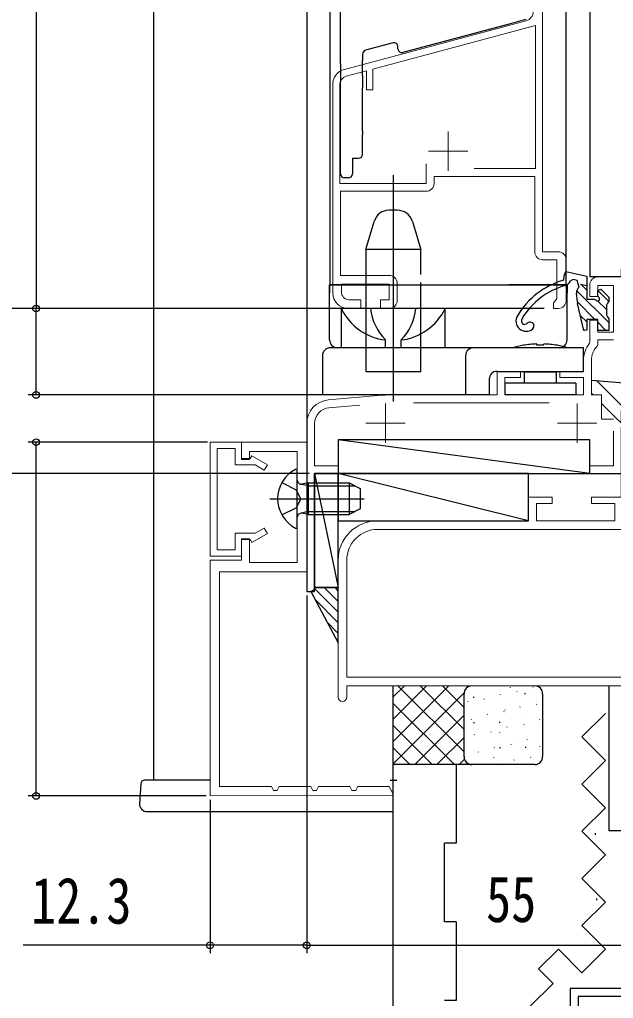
# Model space of a CAD drawing. Units: millimetres, scale not verified. Extents: x -693 to 693, y -1120 to 1122.
# Drawn here: x -558.6 to -483.1, y 266.9 to 391.3 of the extents above; entities that cross this region are included whole.
import ezdxf
from ezdxf.enums import TextEntityAlignment as Align

# ---------------------------------------------------------------- set-up
doc = ezdxf.new("R2010")
doc.units = ezdxf.units.MM
doc.header["$LTSCALE"] = 5
doc.layers.add('0-3_YKK_11', color=7, linetype='Continuous', lineweight=18)
doc.layers.add('0-4_YKK_11E', color=4, linetype='Continuous', lineweight=18)
for name, color, linetype in [('0-5_YKK_12', 2, 'Continuous'), ('0-6_YKK_13', 4, 'Continuous'), ('0-8_YKK_D', 6, 'Continuous'), ('0-A_YSS_K', 3, 'Continuous')]:
    doc.layers.add(name, color=color, linetype=linetype)
doc.styles.add('ＭＳ ゴシック', font='')
doc.styles.get('ＭＳ ゴシック').set_extended_font_data('MS Gothic')

msp = doc.modelspace()

# ---------------------------------------------------------------- linework, layer by layer
at = {"layer": '0-3_YKK_11'}
for p, q in [((-517.282, 385.002), (-494.153, 391.2)), ((-518.764, 356.605), (-518.764, 383.071)), ((-504.064, 377.105), (-504.064, 372.105)), ((-506.564, 374.605), (-501.564, 374.605)), ((-500.778, 372.405), (-492.964, 372.405)), ((-489.064, 360.805), (-489.064, 355.605)), ((-510.564, 357.805), (-510.564, 355.605))]:
    msp.add_line(p, q, dxfattribs=at)
at = {"layer": '0-3_YKK_11', "color": 211}
for p, q in [((-512.499, 343.567), (-519.325, 342.97)), ((-512.064, 342.505), (-512.064, 337.505)), ((-508.492, 342.605), (-491.236, 342.605)), ((-487.664, 342.505), (-487.664, 337.505)), ((-519.238, 341.974), (-515.333, 342.315)), ((-514.564, 340.005), (-509.564, 340.005)), ((-490.164, 340.005), (-485.164, 340.005))]:
    msp.add_line(p, q, dxfattribs=at)
at = {"layer": '0-3_YKK_11', "color": 30}
msp.add_line((-511.063, 292.649), (-534.364, 292.605), dxfattribs=at)
at = {"layer": '0-3_YKK_11'}
for points in [[(-492.064, 443.605), (-492.064, 361.805), (-490.064, 361.805)], [(-500.778, 372.405), (-492.964, 372.405), (-492.964, 390.587), (-513.664, 385.04), (-513.664, 382.405), (-514.464, 382.405), (-514.464, 384.826), (-517.049, 384.133)], [(-517.864, 383.071), (-517.864, 370.505), (-506.864, 370.505), (-506.864, 372.98)], [(-493.064, 361.805), (-493.064, 371.405), (-505.864, 371.405), (-505.864, 370.505)], [(-506.864, 369.505), (-517.764, 369.505), (-517.764, 358.805), (-511.564, 358.805)], [(-490.064, 354.605), (-490.664, 354.605), (-490.664, 355.305), (-490.464, 355.588), (-490.264, 355.871), (-490.264, 360.805), (-492.064, 360.805)], [(-511.564, 354.605), (-512.664, 354.605), (-512.664, 355.705), (-511.564, 355.705), (-511.564, 357.705), (-517.664, 357.705), (-517.664, 356.705)], [(-516.664, 355.705), (-515.164, 355.705), (-515.164, 354.605), (-516.764, 354.605)]]:
    msp.add_lwpolyline(points, dxfattribs=at)
at = {"layer": '0-3_YKK_11', "color": 211}
for points in [[(-481.091, 358.375), (-480.799, 358.605), (-468.064, 358.605), (-468.064, 357.105), (-467.064, 357.105), (-467.064, 359.605), (-482.064, 359.605), (-482.064, 358.605), (-485.064, 358.605)], [(-486.064, 357.605), (-486.064, 356.105), (-485.064, 356.105), (-485.064, 357.505), (-483.064, 357.505), (-483.064, 351.605), (-485.064, 351.605), (-485.064, 353.105), (-486.064, 353.105), (-486.064, 350.372), (-486.125, 350.19)], [(-485.146, 349.798), (-485.064, 350.005), (-485.064, 350.605), (-483.064, 350.605)], [(-486.864, 348.005), (-486.864, 346.605), (-489.864, 346.605), (-489.864, 345.805), (-486.864, 345.805), (-486.864, 343.605), (-496.864, 343.605), (-496.864, 345.805), (-494.864, 345.805), (-494.864, 346.605), (-497.864, 346.605), (-497.864, 343.605), (-511.627, 343.605)], [(-483.064, 340.505), (-484.564, 340.505), (-484.564, 343.605), (-485.864, 343.605), (-485.864, 348.005)], [(-522.064, 339.981), (-522.064, 318.605), (-521.064, 318.605), (-521.064, 333.605), (-518.064, 333.605), (-518.064, 334.605), (-521.064, 334.605), (-521.064, 339.981)], [(-483.064, 339.005), (-483.064, 334.605), (-486.064, 334.605), (-486.064, 333.605), (-482.064, 333.605), (-482.064, 339.505)]]:
    msp.add_lwpolyline(points, dxfattribs=at)
at = {"layer": '0-3_YKK_11', "color": 30}
msp.add_lwpolyline([(-534.364, 292.605), (-534.364, 322.606), (-530.364, 322.606), (-530.364, 325.306), (-529.364, 325.306), (-529.364, 322.306), (-523.264, 322.306), (-523.264, 336.406), (-529.364, 336.406), (-529.364, 335.406), (-530.364, 335.406), (-530.364, 337.606), (-522.064, 337.606), (-522.064, 321.106), (-533.164, 321.106), (-533.164, 293.806), (-526.564, 293.806), (-526.309, 293.306), (-525.819, 293.306), (-525.564, 293.806), (-521.564, 293.806), (-521.309, 293.306), (-520.819, 293.306), (-520.564, 293.806), (-516.564, 293.806), (-516.309, 293.306), (-515.819, 293.306), (-515.564, 293.806), (-511.564, 293.806), (-511.064, 292.826), (-511.064, 292.649)], dxfattribs=at)
msp.add_lwpolyline([(-534.364, 323.106), (-534.364, 337.606), (-530.364, 337.606), (-530.364, 335.506), (-529.264, 335.506), (-529.048, 335.879), (-527.064, 334.734), (-527.464, 334.041), (-528.616, 334.706), (-531.164, 334.706), (-531.164, 336.806), (-533.464, 336.806), (-533.464, 323.906), (-531.164, 323.906), (-531.164, 326.006), (-528.616, 326.006), (-527.464, 326.671), (-527.064, 325.979), (-529.048, 324.833), (-529.264, 325.206), (-530.364, 325.206), (-530.364, 323.106)], close=True, dxfattribs=at)
at = {"layer": '0-3_YKK_11'}
for centre, radius, start, end in [((-494.464, 392.359), 1.2, 285, 0.00001), ((-516.764, 383.071), 2, 105, 180.00001), ((-516.764, 383.071), 1.1, 104.99999, 179.99999), ((-506.864, 370.505), 1, 270.00001, 359.99999), ((-492.064, 361.805), 1, 180.00001, 269.99999), ((-490.064, 360.805), 1, 0.00001, 89.99999), ((-511.564, 357.805), 1, 0.00001, 89.99999), ((-516.764, 356.605), 2, 180.00001, 269.99999), ((-516.664, 356.705), 1, 180.00001, 269.99999), ((-511.564, 355.605), 1, 270.00001, 359.99999), ((-490.064, 355.605), 1, 270.00001, 359.99999)]:
    msp.add_arc(centre, radius, start, end, dxfattribs=at)
at = {"layer": '0-3_YKK_11', "color": 211}
for centre, radius, start, end in [((-485.064, 357.605), 1, 90.00001, 179.99999), ((-483.264, 348.005), 3.6, 142.64314, 179.99999), ((-483.264, 348.005), 2.6, 136.39635, 179.99998), ((-511.627, 333.605), 10, 90.00001, 94.99999), ((-519.064, 339.981), 3, 94.99999, 180), ((-519.064, 339.981), 2, 94.99998, 179.99999)]:
    msp.add_arc(centre, radius, start, end, dxfattribs=at)
at = {"layer": '0-4_YKK_11E'}
for p, q in [((-518.064, 305.155), (-518.064, 322.605)), ((-516.964, 322.605), (-516.964, 307.705))]:
    msp.add_line(p, q, dxfattribs=at)
for points in [[(-513.064, 327.605), (-493.864, 327.605), (-493.864, 330.605), (-490.864, 330.605), (-490.864, 329.805), (-492.864, 329.805), (-492.864, 327.605), (-482.864, 327.605), (-482.864, 329.805), (-485.864, 329.805), (-485.864, 330.605), (-482.064, 330.605), (-482.064, 337.105), (-481.064, 337.105), (-481.064, 335.405), (-477.264, 335.405), (-477.264, 341.405), (-481.064, 341.405), (-481.064, 340.105), (-482.064, 340.105), (-482.064, 341.605)], [(-516.964, 307.705), (-481.164, 307.705), (-481.164, 326.505), (-513.064, 326.505)], [(-481.197, 290.48), (-481.164, 290.618), (-481.164, 306.605), (-516.964, 306.605), (-516.964, 305.155)]]:
    msp.add_lwpolyline(points, dxfattribs=at)
for centre, radius, start, end in [((-513.064, 322.605), 5, 89.99998, 180.00002), ((-513.064, 322.605), 3.9, 89.99998, 180.00002), ((-517.514, 305.155), 0.55, 180.00157, 0)]:
    msp.add_arc(centre, radius, start, end, dxfattribs=at)
at = {"layer": '0-5_YKK_12'}
for p, q in [((-541.563, 710.604), (-541.563, 294.606)), ((-522.066, 538.172), (-522.066, 318.604)), ((-519.064, 357.605), (-519.064, 538.172)), ((-489.064, 357.605), (-489.062, 538.172)), ((-486.066, 538.172), (-486.066, 358.605)), ((-482.066, 358.605), (-486.066, 358.605)), ((-519.064, 357.605), (-489.064, 357.605)), ((-521.066, 318.604), (-521.066, 333.604)), ((-521.066, 333.604), (-482.066, 333.604)), ((-522.066, 318.604), (-521.066, 318.604))]:
    msp.add_line(p, q, dxfattribs=at)
at = {"layer": '0-6_YKK_13'}
for p, q in [((-517.764, 385.707), (-517.764, 405.507)), ((-494.834, 391.175), (-496.334, 390.773)), ((-496.334, 390.773), (-509.834, 387.155)), ((-511.093, 388.371), (-514.593, 387.433)), ((-510.464, 387.638), (-510.464, 387.888)), ((-514.964, 386.95), (-514.964, 386.165)), ((-514.964, 384.228), (-514.964, 386.165)), ((-517.764, 385.707), (-517.764, 383.478)), ((-517.764, 371.707), (-517.764, 383.478)), ((-514.964, 384.228), (-514.964, 382.675)), ((-514.964, 377.207), (-514.964, 382.675)), ((-514.964, 377.207), (-514.964, 376.707)), ((-514.964, 374.207), (-514.964, 376.707)), ((-516.264, 373.707), (-516.264, 371.707)), ((-516.264, 373.707), (-515.464, 373.707)), ((-516.764, 371.207), (-517.264, 371.207)), ((-511.063, 371.562), (-511.063, 342.782)), ((-510.551, 367.101), (-511.575, 367.101)), ((-508.635, 365.676), (-507.563, 362.101)), ((-514.563, 362.101), (-514.563, 354.601)), ((-507.563, 358.905), (-507.563, 362.101)), ((-519.164, 357.605), (-517.964, 357.605)), ((-519.164, 357.605), (-519.164, 356.605)), ((-519.164, 350.605), (-519.164, 357.605)), ((-512.676, 357.605), (-519.164, 357.605)), ((-511.964, 357.605), (-516.464, 357.605)), ((-512.048, 357.605), (-512.676, 357.605)), ((-511.764, 357.605), (-512.048, 357.605)), ((-511.764, 357.605), (-496.364, 357.605)), ((-507.563, 354.601), (-507.563, 357.905)), ((-496.08, 357.605), (-496.364, 357.605)), ((-495.452, 357.605), (-496.08, 357.605)), ((-490.064, 357.605), (-488.964, 357.605)), ((-488.964, 357.605), (-488.964, 356.605)), ((-486.464, 357.475), (-487.264, 357.655)), ((-486.464, 356.95), (-487.141, 357.628)), ((-487.764, 356.386), (-487.764, 356.547)), ((-483.664, 352.803), (-487.715, 356.855)), ((-483.665, 355.499), (-485.023, 356.857)), ((-485.413, 353.205), (-487.679, 355.472)), ((-486.818, 351.787), (-487.631, 355.24)), ((-483.964, 354.45), (-485.069, 355.555)), ((-513.949, 354.601), (-517.663, 354.601)), ((-517.663, 349.601), (-517.663, 354.601)), ((-514.563, 354.601), (-514.563, 346.601)), ((-507.563, 346.601), (-507.563, 354.601)), ((-486.464, 352.909), (-487.272, 353.718)), ((-494.553, 352.549), (-494.098, 352.629)), ((-484.013, 351.805), (-485.064, 352.856)), ((-486.713, 351.811), (-486.858, 351.956)), ((-512.063, 349.601), (-512.063, 350.601)), ((-510.063, 349.601), (-510.063, 350.601)), ((-494.513, 349.914), (-494.513, 349.921)), ((-492.793, 349.914), (-492.793, 350.091)), ((-490.213, 349.914), (-490.213, 349.921)), ((-520.063, 348.605), (-520.063, 343.605)), ((-492.363, 349.605), (-519.063, 349.605)), ((-489.964, 349.605), (-518.164, 349.605)), ((-501.863, 348.605), (-501.863, 343.605)), ((-486.863, 349.605), (-492.363, 349.605)), ((-486.863, 348.605), (-486.863, 349.605)), ((-514.563, 346.601), (-507.563, 346.601)), ((-507.563, 346.601), (-507.563, 346.601)), ((-494.363, 346.505), (-494.354, 346.605)), ((-490.363, 346.505), (-494.363, 346.505)), ((-494.363, 345.105), (-494.363, 346.505)), ((-490.372, 346.605), (-490.363, 346.505)), ((-490.363, 346.505), (-490.363, 345.105)), ((-498.863, 345.605), (-498.863, 343.605)), ((-487.863, 345.105), (-496.863, 345.105)), ((-496.863, 345.105), (-496.863, 343.605)), ((-487.863, 345.105), (-487.863, 343.605)), ((-498.863, 343.605), (-520.063, 343.605)), ((-487.863, 343.605), (-496.863, 343.605)), ((-486.063, 333.603), (-518.064, 337.903)), ((-523.264, 326.81), (-523.264, 334.002)), ((-525.23, 332.456), (-523.415, 331.551)), ((-521.864, 332.406), (-522.676, 332.262)), ((-521.864, 332.406), (-521.864, 328.406)), ((-521.864, 332.406), (-516.664, 332.406)), ((-521.066, 333.604), (-518.064, 319.105)), ((-493.869, 327.605), (-518.064, 333.603)), ((-516.664, 332.406), (-516.664, 328.406)), ((-516.664, 332.406), (-515.264, 331.706)), ((-522.806, 330.406), (-523.415, 331.551)), ((-521.864, 332.027), (-522.879, 332.267)), ((-521.864, 332.027), (-515.906, 332.027)), ((-515.264, 331.706), (-515.264, 329.106)), ((-526.764, 330.406), (-514.776, 330.406)), ((-522.806, 330.406), (-523.415, 329.261)), ((-525.23, 328.356), (-523.415, 329.261)), ((-521.864, 328.785), (-522.879, 328.545)), ((-521.864, 328.785), (-515.906, 328.785)), ((-515.264, 329.106), (-516.664, 328.406)), ((-521.864, 328.406), (-522.676, 328.551)), ((-521.864, 328.406), (-516.664, 328.406)), ((-543.177, 294.137), (-543.331, 291.606)), ((-534.364, 294.606), (-542.677, 294.606)), ((-511.453, 294.606), (-510.609, 294.606)), ((-542.331, 290.606), (-511.031, 290.606))]:
    msp.add_line(p, q, dxfattribs=at)
for points in [[(-494.205, 391.343), (-494.334, 391.309), (-494.834, 391.175)], [(-507.563, 362.101), (-514.563, 362.101), (-513.49, 365.676)], [(-489.383, 358.197), (-489.314, 358.746), (-489.098, 359.298), (-486.464, 358.705), (-486.464, 355.805), (-485.525, 355.805), (-485.273, 355.669)], [(-488.964, 350.605), (-488.964, 357.605), (-495.452, 357.605)], [(-487.43, 357.293), (-487.654, 358.153), (-488.199, 358.276), (-488.541, 358.099)], [(-484.927, 356.015), (-485.064, 356.266), (-485.064, 356.881), (-484.676, 357.042), (-483.664, 356.03), (-483.664, 355.525), (-483.814, 355.265), (-483.964, 355.005), (-483.964, 353.805), (-483.814, 353.546), (-483.664, 353.286), (-483.664, 351.805), (-485.064, 351.805), (-485.064, 353.205), (-486.464, 353.205), (-486.464, 351.829), (-486.818, 351.787)], [(-504.463, 349.601), (-504.463, 354.601), (-508.177, 354.601)], [(-491.933, 349.914), (-491.933, 349.936), (-491.933, 349.949), (-491.933, 349.98), (-491.933, 350.008), (-491.933, 350.032), (-491.933, 350.052), (-491.933, 350.069), (-491.933, 350.081)], [(-497.863, 346.605), (-486.863, 346.605), (-486.863, 348.605)]]:
    msp.add_lwpolyline(points, dxfattribs=at)
for points in [[(-518.064, 333.603), (-486.064, 333.603), (-486.064, 337.903), (-518.064, 337.903)], [(-521.064, 333.605), (-521.064, 319.105), (-518.064, 319.105), (-518.064, 333.605)], [(-518.064, 327.605), (-493.869, 327.605), (-493.869, 333.603), (-518.064, 333.603)]]:
    msp.add_lwpolyline(points, close=True, dxfattribs=at)
for centre, radius, start, end in [((-514.464, 386.95), 0.5, 105, 180), ((-510.964, 387.888), 0.5, 0, 105), ((-509.964, 387.638), 0.5, 180, 285), ((-515.464, 374.207), 0.5, 270, 0), ((-517.264, 371.707), 0.5, 180, 270), ((-516.764, 371.707), 0.5, 270, 0), ((-511.575, 365.101), 2, 90, 163.30076), ((-510.551, 365.101), 2, 16.69924, 90), ((-486.68, 348.569), 10, 105.6814, 149.34193), ((-486.68, 348.569), 9.3, 105.6814, 149.34193), ((-489.464, 358.486), 1, 285.68142, 337.25421), ((-486.764, 356.547), 1, 131.81033, 179.99998), ((-482.764, 356.386), 5, 179.99998, 193.24648), ((-485.064, 355.805), 0.25, 213.05575, 56.94427), ((-511.273, 357.627), 7.07, 205.34048, 263.58416), ((-507.195, 355.341), 6.795, 186.25564, 224.23877), ((-510.853, 357.627), 7.07, 276.41584, 334.65952), ((-514.931, 355.341), 6.795, 315.76123, 353.74436), ((-494.164, 353.005), 1.3, 149.34193, 308.68218), ((-494.164, 353.005), 0.6, 149.34193, 229.4891), ((-493.664, 352.381), 0.5, 308.68218, 150.29602), ((-518.164, 350.605), 1, 180, 270), ((-492.363, 337.453), 12.652, 99.78413, 106.16172), ((-492.363, 337.453), 12.645, 91.94883, 99.78984), ((-492.363, 337.453), 12.468, 88.02321, 91.97646), ((-492.363, 337.453), 12.645, 80.21016, 88.05097), ((-492.363, 337.453), 12.652, 73.83828, 80.21587), ((-489.964, 350.605), 1, 270, 0), ((-519.063, 348.605), 1, 90, 180), ((-500.863, 348.605), 1, 90, 180), ((-497.863, 345.605), 1, 90, 180), ((-521.564, 330.406), 4.2, 117.28096, 242.71904), ((-523.418, 334.002), 0.154, 0, 117.28096), ((-522.764, 332.754), 0.5, 180, 280.09096), ((-522.764, 328.058), 0.5, 79.90904, 180), ((-523.418, 326.81), 0.154, 242.71904, 0), ((-542.677, 294.106), 0.5, 90, 176.5), ((-542.331, 291.606), 1, 180, 270)]:
    msp.add_arc(centre, radius, start, end, dxfattribs=at)
at = {"layer": '0-8_YKK_D'}
for p, q in [((-556.487, 479.607), (-556.487, 354.605)), ((-491.864, 354.605), (-572.487, 354.605)), ((-517.439, 354.605), (-572.487, 354.605)), ((-517.661, 354.605), (-557.487, 354.605)), ((-517.764, 354.605), (-557.487, 354.605)), ((-556.487, 343.605), (-556.487, 354.605)), ((-511.463, 343.605), (-557.487, 343.605)), ((-534.664, 337.606), (-557.487, 337.606)), ((-556.487, 292.606), (-556.487, 337.606)), ((-521.764, 333.605), (-572.487, 333.605)), ((-522.064, 318.105), (-522.064, 272.607)), ((-522.064, 309.106), (-522.064, 272.607)), ((-534.864, 292.606), (-557.487, 292.606)), ((-534.364, 292.106), (-534.364, 272.607)), ((-522.064, 273.607), (-467.061, 273.607))]:
    msp.add_line(p, q, dxfattribs=at)
msp.add_lwpolyline([(-522.064, 273.607), (-534.364, 273.607), (-558.117, 273.607)], dxfattribs=at)
for centre in [(-556.487, 354.605), (-556.487, 354.605), (-556.487, 343.605), (-556.487, 337.606), (-556.487, 292.606), (-534.364, 273.607), (-522.064, 273.607), (-522.064, 273.607)]:
    msp.add_circle(centre, 0.425, dxfattribs=at)
at = {"layer": '0-A_YSS_K'}
for p, q in [((-485.864, 345.488), (-475.566, 344.605)), ((-481.915, 342.13), (-485.218, 345.433)), ((-485.647, 343.617), (-485.852, 343.821)), ((-477.436, 335.405), (-484.564, 342.533)), ((-518.064, 315.973), (-521.083, 318.992)), ((-518.064, 317.32), (-519.849, 319.105)), ((-518.064, 318.667), (-518.502, 319.105)), ((-518.064, 314.626), (-521.007, 317.569)), ((-518.064, 313.279), (-519.442, 314.657)), ((-511.064, 299.538), (-503.996, 306.605)), ((-511.064, 302.366), (-506.825, 306.605)), ((-511.064, 305.195), (-509.653, 306.605)), ((-511.064, 296.605), (-511.064, 306.605)), ((-510.46, 306.605), (-502.064, 298.209)), ((-507.631, 306.605), (-502.064, 301.038)), ((-504.803, 306.605), (-502.064, 303.866)), ((-496.197, 306.419), (-496.2, 306.409)), ((-493.293, 306.498), (-493.32, 306.456)), ((-483.664, 306.605), (-483.664, 288.183)), ((-511.064, 296.709), (-502.058, 305.715)), ((-502.064, 297.605), (-502.064, 305.605)), ((-500.861, 305.199), (-500.859, 305.099)), ((-497.451, 305.555), (-497.478, 305.513)), ((-495.322, 305.882), (-495.349, 305.84)), ((-494.333, 305.664), (-494.331, 305.564)), ((-493.57, 305.892), (-493.573, 305.882)), ((-492.064, 305.605), (-492.064, 297.605)), ((-511.064, 304.381), (-503.288, 296.605)), ((-501.61, 304.613), (-501.637, 304.571)), ((-499.481, 304.939), (-499.508, 304.897)), ((-499.409, 304.453), (-499.411, 304.444)), ((-494.935, 303.94), (-494.962, 303.898)), ((-492.806, 304.266), (-492.833, 304.224)), ((-508.339, 296.605), (-502.064, 302.881)), ((-499.094, 302.997), (-499.121, 302.955)), ((-496.965, 303.324), (-496.992, 303.282)), ((-496.873, 303.537), (-496.876, 303.527)), ((-494.326, 302.669), (-494.329, 302.659)), ((-511.064, 301.552), (-506.117, 296.605)), ((-501.123, 302.381), (-501.15, 302.339)), ((-500.816, 301.974), (-500.815, 301.874)), ((-497.549, 302.022), (-497.548, 301.922)), ((-496.578, 301.382), (-496.605, 301.34)), ((-494.449, 301.708), (-494.476, 301.666)), ((-492.419, 302.324), (-492.446, 302.282)), ((-505.511, 296.605), (-502.064, 300.052)), ((-500.736, 300.439), (-500.763, 300.397)), ((-500.165, 301.231), (-500.168, 301.221)), ((-498.607, 300.766), (-498.634, 300.724)), ((-497.538, 300.704), (-497.54, 300.694)), ((-498.22, 298.824), (-498.247, 298.782)), ((-497.505, 298.797), (-497.503, 298.697)), ((-496.091, 299.15), (-496.118, 299.108)), ((-495.002, 299.787), (-495.005, 299.778)), ((-494.238, 298.844), (-494.236, 298.744)), ((-494.062, 299.766), (-494.089, 299.724)), ((-492.455, 298.92), (-492.458, 298.91)), ((-511.064, 298.724), (-508.945, 296.605)), ((-500.841, 298.349), (-500.844, 298.339)), ((-500.25, 298.208), (-500.277, 298.165)), ((-493.575, 297.535), (-493.602, 297.493)), ((-501.064, 296.605), (-511.064, 296.605)), ((-511.064, 256.105), (-511.064, 296.605)), ((-503.064, 296.605), (-511.064, 296.605)), ((-502.682, 296.605), (-502.009, 297.279)), ((-493.064, 296.605), (-501.064, 296.605)), ((-498.294, 297.481), (-498.297, 297.472)), ((-497.734, 296.592), (-497.761, 296.55)), ((-495.704, 297.208), (-495.731, 297.166)), ((-495.667, 296.954), (-495.669, 296.945)), ((-487.067, 294.108), (-484.067, 297.108)), ((-485.392, 287.878), (-485.392, 287.678)), ((-481.064, 288.183), (-483.664, 288.183)), ((-504.564, 276.603), (-504.564, 286.603)), ((-485.218, 279.561), (-485.218, 279.361)), ((-503.064, 276.603), (-504.564, 276.603)), ((-487.067, 270.108), (-484.067, 273.108)), ((-488.564, 268.105), (-488.564, 220.105)), ((-479.064, 268.105), (-488.564, 268.105)), ((-487.564, 267.105), (-487.564, 219.105)), ((-367.564, 267.105), (-487.564, 267.105))]:
    msp.add_line(p, q, dxfattribs=at)
msp.add_lwpolyline([(-521.564, 318.605), (-518.064, 312.092), (-518.064, 317.605), (-518.064, 318.412), (-518.064, 319.105), (-521.064, 319.105), (-521.092, 318.94), (-521.2, 318.762), (-521.373, 318.643)], close=True, dxfattribs=at)
for points in [[(-484.067, 297.108), (-487.067, 300.108), (-484.067, 303.108)], [(-503.064, 296.605), (-503.064, 286.603), (-504.564, 286.603)], [(-487.067, 288.108), (-484.067, 291.108), (-487.067, 294.108)], [(-487.067, 282.108), (-484.067, 285.108), (-487.067, 288.108)], [(-487.067, 276.108), (-484.067, 279.108), (-487.067, 282.108)], [(-503.064, 276.603), (-503.064, 266.603), (-504.564, 266.603)], [(-487.067, 270.108), (-484.067, 273.108), (-487.067, 276.108)], [(-492.576, 270.598), (-490.067, 273.108), (-487.067, 270.108)], [(-493.746, 265.768), (-490.746, 268.768), (-492.576, 270.598)]]:
    msp.add_lwpolyline(points, dxfattribs=at)
for centre, start, end in [((-501.064, 305.605), 90, 180), ((-493.064, 305.605), 0, 90), ((-501.064, 297.605), 180, 270), ((-493.064, 297.605), 270, 0)]:
    msp.add_arc(centre, 1, start, end, dxfattribs=at)

# ---------------------------------------------------------------- texts
at = {"layer": '0-8_YKK_D', "style": 'ＭＳ ゴシック', "width": 0.8}
for s, p in [('12.3', (-557.117, 274.607)), ('55', (-499.256, 274.807))]:
    msp.add_text(s, height=5.865, dxfattribs=at).set_placement(p, align=Align.BOTTOM_LEFT)

doc.saveas('drawing.dxf')
